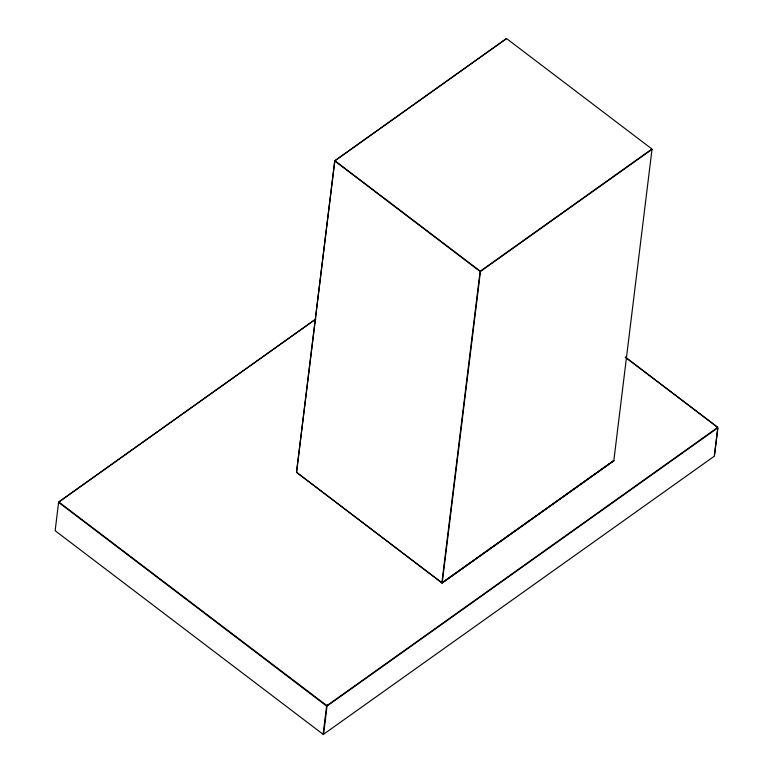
<?xml version="1.0" encoding="UTF-8"?>
<svg xmlns="http://www.w3.org/2000/svg" width="773" height="773" viewBox="0 0 773 773"><rect width="100%" height="100%" fill="white"/><g stroke="black" fill="none" stroke-linecap="round" stroke-linejoin="round"><path stroke-width="1.16" d="M55.183 530.423L58.584 502.353M296.571 471.888L334.738 160.997M296.581 472.139L334.748 161.257M323.153 734.099L326.554 706.348M323.587 734.118L326.998 706.367M441.905 582.6L480.072 271.709M442.243 582.61L480.42 271.719M652.016 149.305L613.849 460.437L441.818 582.881M714.407 455.548L717.817 427.798M714.416 455.877L717.827 428.126M717.431 427.488L716.523 428.329M59.405 501.474L59.502 502.344M328.506 704.387L326.67 705.459L59.173 502.257M334.999 160.61L506.141 38.776M335.192 160.581L506.344 38.737M58.912 501.851L315.713 319.075M59.163 501.812L315.722 319.162M480.516 271.033L651.668 149.189M480.671 271.333L651.823 149.489M442.446 582.668L613.588 460.824M442.011 583.161L613.975 460.727M327.124 705.488L717.373 427.662M327.327 705.865L717.566 428.049M323.597 734.234L714.088 456.37M328.515 704.561L326.67 705.459M716.59 428.097L717.528 427.16L625.27 357.029M506.808 38.756L651.803 148.899M625.367 357.3L717.547 427.276M335.202 160.929L480.052 271.014M335.018 161.209L479.859 271.304M296.938 472.593L441.779 582.687M296.793 472.545L441.634 582.639M58.932 502.624L326.283 705.826M55.453 530.945L322.998 734.215"/></g></svg>
